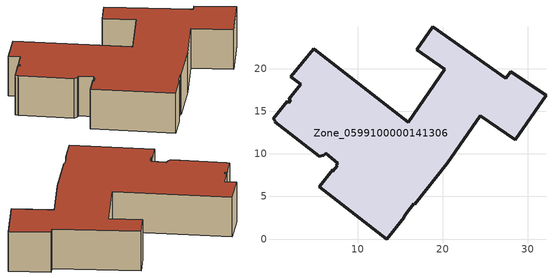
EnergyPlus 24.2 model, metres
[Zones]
Zone_0599100000141306
 floor ground (C_G): 18.85,24.92 27.45,18.9 27.99,19.65 32.15,16.88 28.53,11.64 24.4,14.49 20.54,8.92 16.71,4.09 16.62,4.16 15.77,3.06 15.69,2.9 15.43,2.56 15.47,2.53 13.46,0 5.53,6.17 7.1,8.16 7.11,7.95 7.63,8.6 7.52,8.69 7.69,8.91 6.24,10.08 6.03,9.84 5.49,9.74 0.29,13.8 0.35,13.89 0.07,14.11 1.73,16.2 1.95,16.04 2.14,16.29 1.93,16.45 3.3,18.18 2.18,19.05 4.83,22.39 15.94,13.71 20.26,19.93 16.97,22.22 z0
 wall outside (C_F): 15.77,3.06 16.62,4.16 16.71,4.09 20.54,8.92 24.4,14.49 28.53,11.64 32.15,16.88 27.99,19.65 27.45,18.9 18.85,24.92 16.97,22.22 20.26,19.93 15.94,13.71 4.83,22.39 2.18,19.05 3.3,18.18 1.93,16.45 2.14,16.29 1.95,16.04 1.73,16.2 0.07,14.11 0.35,13.89 0.29,13.8 5.49,9.74 6.03,9.84 6.24,10.08 7.69,8.91 7.52,8.69 7.63,8.6 7.11,7.95 7.1,8.16 5.53,6.17 13.46,0 15.47,2.53 15.43,2.56 15.69,2.9 15.77,3.06 z0:5.1
 roof outside (C_R): 27.45,18.9 18.85,24.92 16.97,22.22 20.26,19.93 15.94,13.71 4.83,22.39 2.18,19.05 3.3,18.18 1.93,16.45 2.14,16.29 1.95,16.04 1.73,16.2 0.07,14.11 0.35,13.89 0.29,13.8 5.49,9.74 6.03,9.84 6.24,10.08 7.69,8.91 7.52,8.69 7.63,8.6 7.11,7.95 7.1,8.16 5.53,6.17 13.46,0 15.47,2.53 15.43,2.56 15.69,2.9 15.77,3.06 16.62,4.16 16.71,4.09 20.54,8.92 24.4,14.49 28.53,11.64 32.15,16.88 27.99,19.65 z5.1
[BUILDING]
Pand.0599100000141306: North Axis=0; Terrain=City; Loads Convergence Tolerance Value=0.04; Temperature Convergence Tolerance Value=0.4; Solar Distribution=FullExterior; Maximum Number of Warmup Days=25; Minimum Number of Warmup Days=1
[Site:Location]
Rotterdam.The.Hague.AP_ZH_NLD Design_Conditions: Latitude=51.96; Longitude=4.45; Time Zone=1; Elevation=-4.5
[SITE:GROUNDTEMPERATURE:BUILDINGSURFACE]
18, 18, 18, 18, 18, 18, 18, 18, 18, 18, 18, 18
[MATERIAL] Thermal Absorptance=0.9; Solar Absorptance=0.7; Visible Absorptance=0.7
Name | Roughness | Thickness | Conductivity | Density | Specific Heat
G.D.1965 | MediumSmooth | 0.15 | 1 | 540 | 1210
F.D.1965 | Rough | 0.3 | 0.857143 | 1920 | 840
R.D.1965 | MediumRough | 0.2 | 0.08 | 1500 | 1000
[CONSTRUCTION]
C_G: G.D.1965
C_F: F.D.1965
C_R: R.D.1965
[ZONE]
Zone_0599100000141306: Type=1; Multiplier=1; Ceiling Height=Autocalculate; Volume=Autocalculate; Floor Area=autocalculate; Part of Total Floor Area=Yes
[ZONEINFILTRATION:DESIGNFLOWRATE]
Infil_Zone_0599100000141306: Zone or ZoneList or Space or SpaceList=Zone_0599100000141306; Schedule=AlwaysOn; Design Flow Rate Calculation Method=Flow/Area; Flow Rate per Floor Area=0.0042; Constant Term Coefficient=1; Temperature Term Coefficient=0; Velocity Term Coefficient=0; Velocity Squared Term Coefficient=0
[HVACTEMPLATE:ZONE:IDEALLOADSAIRSYSTEM]
Zone_0599100000141306: Maximum Heating Supply Air Temperature=50; Minimum Cooling Supply Air Temperature=13; Maximum Heating Supply Air Humidity Ratio=0.0156; Minimum Cooling Supply Air Humidity Ratio=0.0077; Heating Limit=NoLimit; Cooling Limit=NoLimit; Dehumidification Control Type=ConstantSensibleHeatRatio; Cooling Sensible Heat Ratio=0.7; Dehumidification Setpoint=60; Humidification Control Type=None; Humidification Setpoint=30; Outdoor Air Method=None; Outdoor Air Flow Rate per Person=0.00944; Outdoor Air Flow Rate per Zone Floor Area=0; Outdoor Air Flow Rate per Zone=0; Demand Controlled Ventilation Type=None; Outdoor Air Economizer Type=NoEconomizer; Heat Recovery Type=None; Sensible Heat Recovery Effectiveness=0.7; Latent Heat Recovery Effectiveness=0.65
[ZONECONTROL:THERMOSTAT]
ThermostatControl_Zone_0599100000141306: Zone or ZoneList=Zone_0599100000141306; Control Type Schedule=DualSetpointControlType; Control 1=Thermostat_Zone_0599100000141306; Temperature Difference Between Cutout And Setpoint=0
[THERMOSTATSETPOINT:DUALSETPOINT]
Thermostat_Zone_0599100000141306: Heating Setpoint Temperature Schedule=HeatingSetpoint_Zone_0599100000141306; Cooling Setpoint Temperature Schedule=CoolingSetpoint_Zone_0599100000141306
[SCHEDULE:COMPACT]
HeatingSetpoint_Zone_0599100000141306: Through: 12/31, For: AllDays, Until: 24:00, 21
CoolingSetpoint_Zone_0599100000141306: Through: 12/31, For: AllDays, Until: 24:00, 24
DualSetpointControlType: Through: 12/31, For: AllDays, Until: 24:00, 4
AlwaysOn: Through: 12/31, For: AllDays, Until: 24:00, 1
